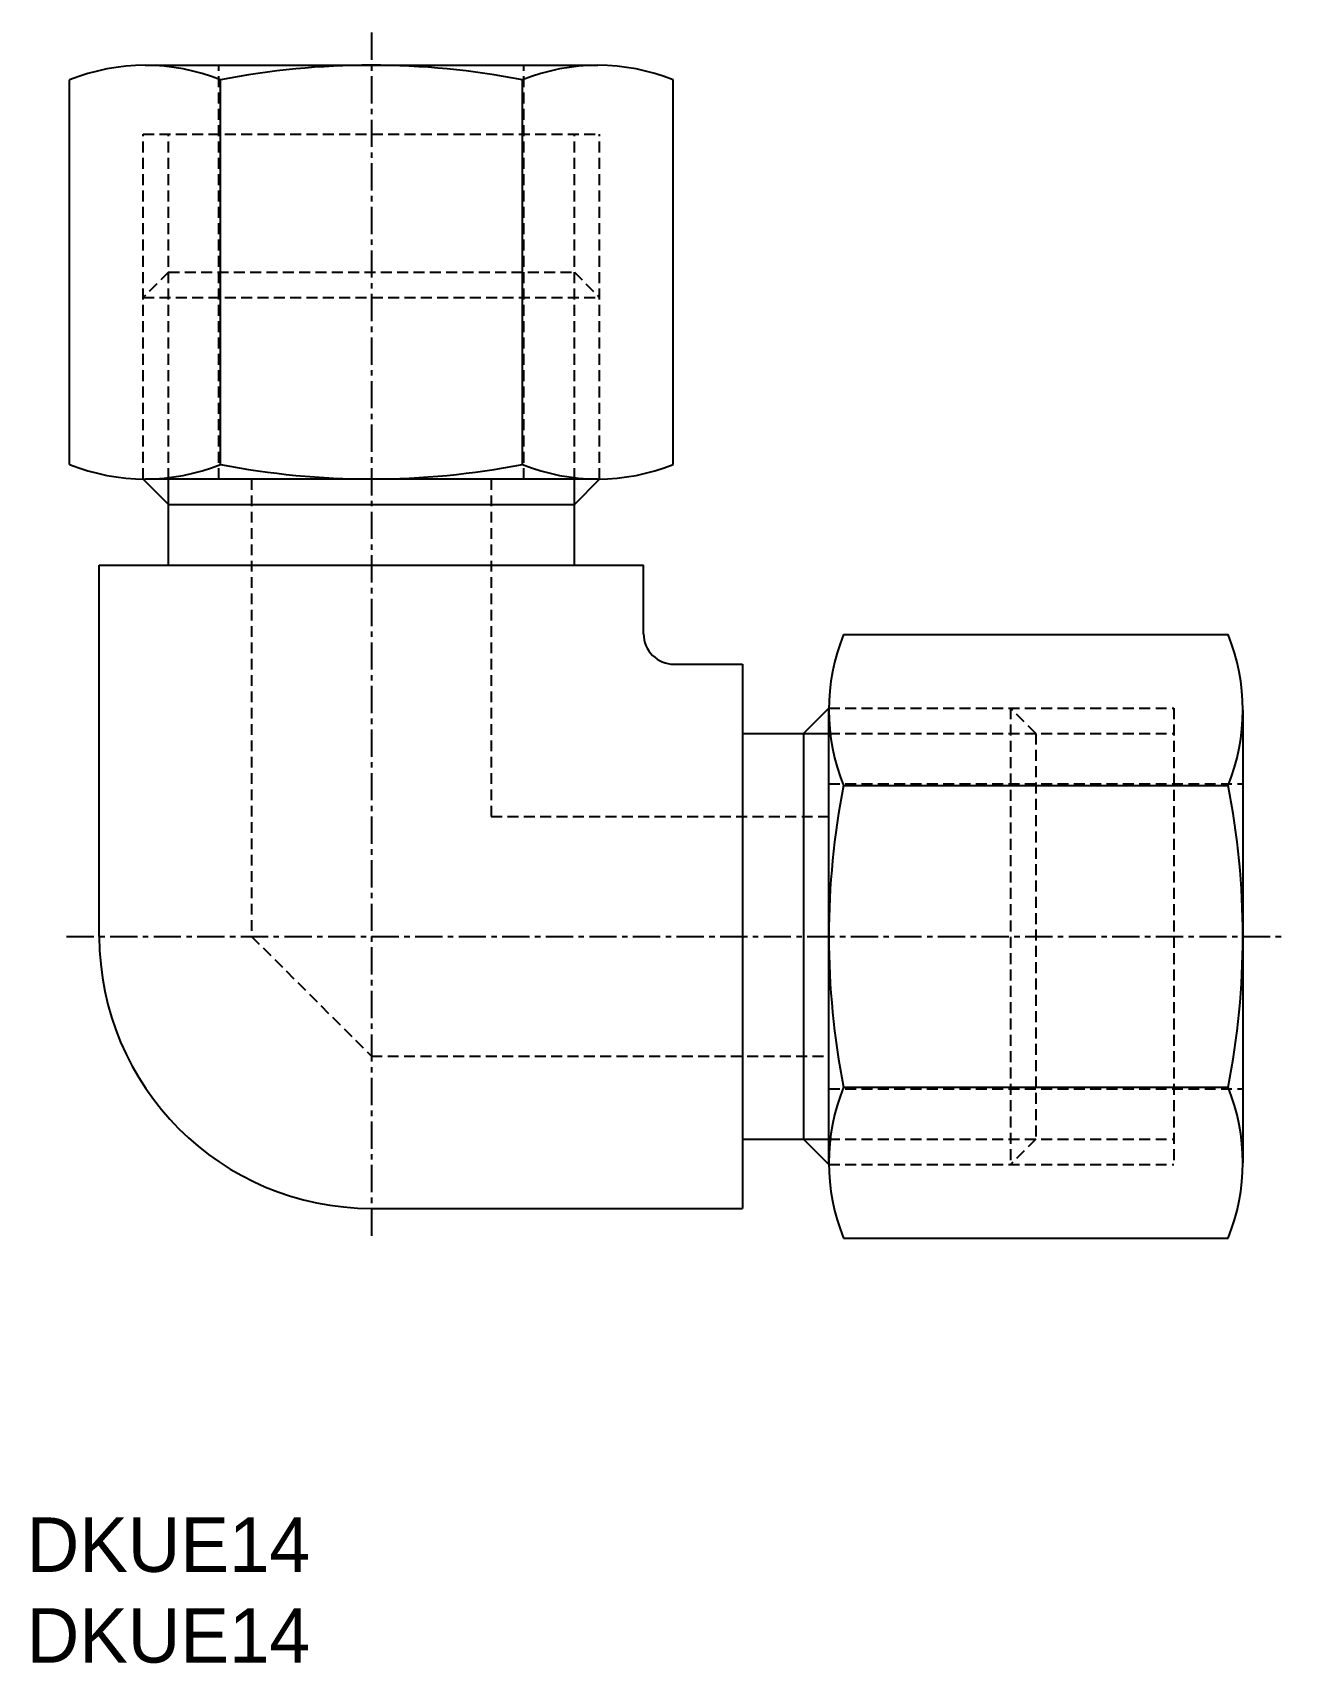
# Model space of a CAD drawing. Extents: x 170.6 to 228.1, y 191.7 to 266.6.
import ezdxf

# ---------------------------------------------------------------- set-up
doc = ezdxf.new("R2010")
doc.units = 0
doc.linetypes.add('CENTER', pattern=[2, 1.25, -0.25, 0.25, -0.25])
doc.linetypes.add('DASHED', pattern=[0.75, 0.5, -0.25])
doc.layers.get('0').update_dxf_attribs({"linetype": 'CONTINUOUS'})
doc.layers.add('CENTER', color=1, linetype='CENTER')

msp = doc.modelspace()

# ---------------------------------------------------------------- linework, layer by layer
for p, q in [((175.756, 265.121), (186.148, 265.121)), ((186.148, 265.121), (196.54, 265.121)), ((172.291, 246.794), (172.291, 264.448)), ((179.22, 246.794), (179.22, 264.448)), ((193.076, 246.794), (193.076, 264.448)), ((200.004, 246.794), (200.004, 264.448)), ((176.832, 244.959), (175.67, 246.121)), ((186.148, 246.121), (175.756, 246.121)), ((196.54, 246.121), (186.148, 246.121)), ((195.463, 244.959), (196.625, 246.121)), ((176.832, 244.959), (195.463, 244.959)), ((176.832, 242.159), (176.832, 244.959)), ((195.463, 242.159), (195.463, 244.959)), ((173.655, 225.121), (173.655, 242.159)), ((173.655, 242.159), (198.641, 242.159)), ((198.641, 239.014), (198.641, 242.159)), ((207.821, 238.977), (225.475, 238.977)), ((200.041, 237.614), (203.186, 237.614)), ((203.186, 237.614), (203.186, 212.627)), ((205.986, 234.436), (207.148, 235.598)), ((207.148, 225.121), (207.148, 235.513)), ((226.148, 235.513), (226.148, 225.121)), ((203.186, 234.436), (205.986, 234.436)), ((205.986, 234.436), (205.986, 215.805)), ((207.821, 232.049), (225.475, 232.049)), ((207.148, 214.728), (207.148, 225.121)), ((226.148, 225.121), (226.148, 214.728)), ((207.821, 218.192), (225.475, 218.192)), ((203.186, 215.805), (205.986, 215.805)), ((205.986, 215.805), (207.148, 214.643)), ((186.148, 212.627), (203.186, 212.627)), ((207.821, 211.264), (225.475, 211.264))]:
    msp.add_line(p, q)
at = {"color": 3, "linetype": 'DASHED'}
for p, q in [((179.148, 246.121), (179.148, 265.121)), ((193.148, 246.121), (193.148, 265.121)), ((175.67, 261.954), (196.625, 261.954)), ((175.67, 246.121), (175.67, 261.954)), ((176.832, 246.121), (176.832, 261.954)), ((195.463, 246.121), (195.463, 261.954)), ((196.625, 246.121), (196.625, 261.954)), ((176.832, 255.621), (175.67, 254.459)), ((176.832, 255.621), (195.463, 255.621)), ((195.463, 255.621), (196.625, 254.459)), ((175.67, 254.459), (196.625, 254.459)), ((180.648, 246.121), (180.648, 225.121)), ((191.648, 246.121), (191.648, 230.621)), ((207.148, 235.598), (222.981, 235.598)), ((215.486, 235.598), (215.486, 214.643)), ((216.648, 234.436), (215.486, 235.598)), ((222.981, 235.598), (222.981, 214.643)), ((207.148, 234.436), (222.981, 234.436)), ((216.648, 234.436), (216.648, 215.805)), ((207.148, 232.121), (226.148, 232.121)), ((191.648, 230.621), (207.148, 230.621)), ((180.648, 225.121), (186.148, 219.621)), ((186.148, 219.621), (207.148, 219.621)), ((207.148, 218.121), (226.148, 218.121)), ((207.148, 215.805), (222.981, 215.805)), ((216.648, 215.805), (215.486, 214.643)), ((207.148, 214.643), (222.981, 214.643))]:
    msp.add_line(p, q, dxfattribs=at)
at = {"color": 3, "linetype": 'CONTINUOUS'}
for p, q in [((176.832, 244.959), (176.832, 246.121)), ((195.463, 244.959), (195.463, 246.121)), ((205.986, 234.436), (207.148, 234.436)), ((205.986, 215.805), (207.148, 215.805))]:
    msp.add_line(p, q, dxfattribs=at)
for centre, radius, start, end in [((175.756, 255.868), 9.252, 68.01264, 111.98736), ((186.148, 229.121), 36, 78.9042, 101.0958), ((196.54, 255.868), 9.252, 68.01264, 111.98736), ((175.756, 255.373), 9.252, 248.01264, 291.98736), ((186.148, 282.121), 36, 258.9042, 281.0958), ((196.54, 255.373), 9.252, 248.01264, 291.98736), ((200.041, 239.014), 1.4, 180, 270), ((216.4, 235.513), 9.252, 158.01264, 201.98736), ((216.896, 235.513), 9.252, 338.01264, 21.98736), ((243.148, 225.121), 36, 168.9042, 191.0958), ((190.148, 225.121), 36, 348.9042, 11.0958), ((186.148, 225.121), 12.493, 180, 270), ((216.4, 214.728), 9.252, 158.01264, 201.98736), ((216.896, 214.728), 9.252, 338.01264, 21.98736)]:
    msp.add_arc(centre, radius, start, end)
at = {"layer": 'CENTER', "color": 1, "linetype": 'CENTER'}
for p, q in [((186.148, 266.621), (186.148, 211.127)), ((172.155, 225.121), (228.148, 225.121))]:
    msp.add_line(p, q, dxfattribs=at)

# ---------------------------------------------------------------- texts
for p in [(170.321, 195.937), (170.321, 191.77)]:
    msp.add_text('DKUE14', height=2.5).set_placement(p)

doc.saveas('drawing.dxf')
